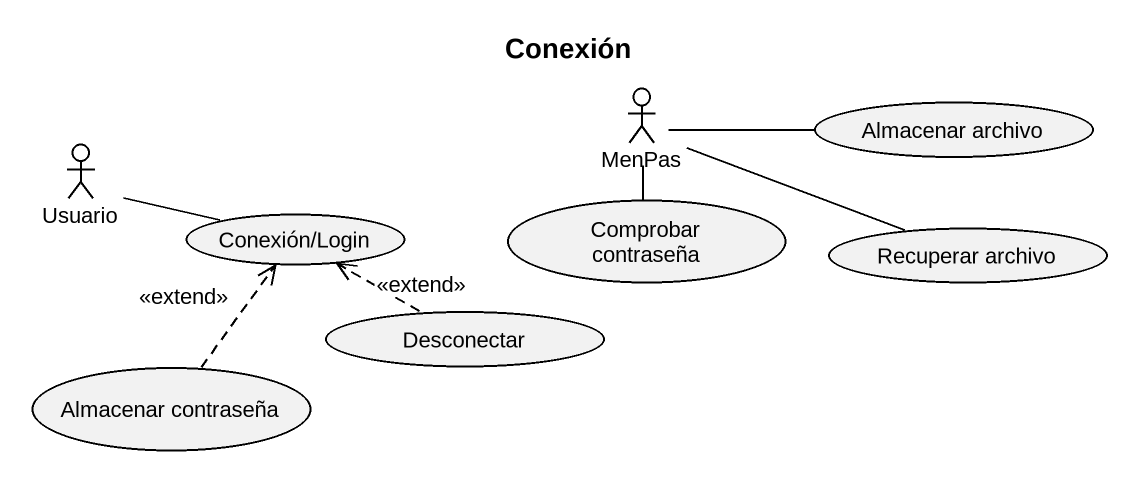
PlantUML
@startuml
title Conexión
actor MenPas
usecase "Almacenar archivo" as Almacenar_archivo
actor Usuario
usecase "Conexión/Login" as Conexión_Login
usecase "Comprobar contraseña" as Comprobar_contraseña
usecase "Recuperar archivo" as Recuperar_archivo
usecase "Almacenar contraseña" as Almacenar_contraseña
usecase Desconectar
MenPas -right- Almacenar_archivo
MenPas -- Comprobar_contraseña
MenPas -right- Recuperar_archivo
Usuario -right- Conexión_Login
Almacenar_contraseña .up.> Conexión_Login : <<extend>>
Desconectar .left.> Conexión_Login : <<extend>>
@enduml
